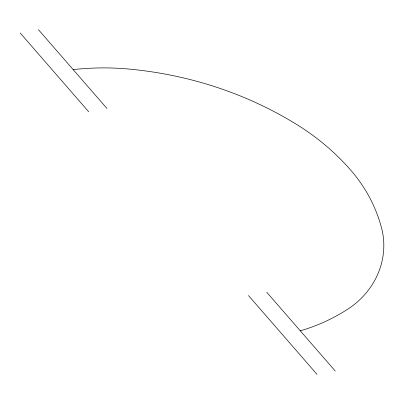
<?xml version="1.0" encoding="UTF-8"?>
<svg xmlns="http://www.w3.org/2000/svg" width="404" height="404" viewBox="0 0 404 404"><rect width="100%" height="100%" fill="white"/><g stroke="black" fill="none" stroke-linecap="round" stroke-linejoin="round"><path stroke-width="0.61" d="M38.436 29.674L106.929 108.444M266.736 292.233L335.229 371.003M20.2 32.997L88.688 111.767M248.5 295.556L316.989 374.326M73.175 69.624A260.014 241.249 -19.8 0 1 128.694 69.039A392.809 364.464 -19.8 0 1 297.076 124.725A260.014 241.249 -19.8 0 1 350.975 170.443A166.019 154.04 -19.8 0 1 381.527 227.871A78.73 73.048 -19.8 0 1 347.819 309.141A166.019 154.04 -19.8 0 1 300.288 330.82"/></g></svg>
